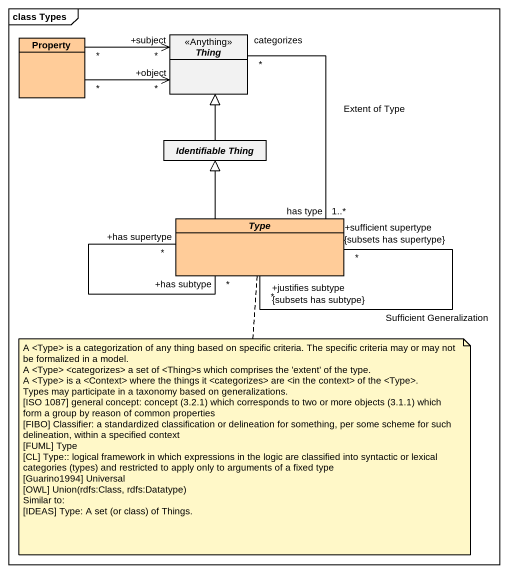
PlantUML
@startuml
mainframe class Types
hide circle
hide empty members
class Property #FFCC99
abstract class Thing <<Anything>>
abstract class "Identifiable Thing" as Identifiable_Thing
abstract class Type #FFCC99
Property "*" -right-> "*\n+subject" Thing
Property "*" -right-> "*\n+object" Thing
Identifiable_Thing -up-|> Thing
Type "has type\n1..*" -up- "categorizes\n*" Thing : Extent of Type
Type -up-|> Identifiable_Thing
Type "+has subtype\n*" -- "+has supertype\n*" Type
Type "+justifies subtype\n*\n{subsets has subtype}" -- "+sufficient supertype\n*\n{subsets has supertype}" Type : Sufficient Generalization
note bottom of Type
  A <Type> is a categorization of any thing based on specific criteria. The specific criteria may or may not be formalized in a model.
  A <Type> <categorizes> a set of <Thing>s which comprises the 'extent' of the type.
  A <Type> is a <Context> where the things it <categorizes> are <in the context> of the <Type>.
  Types may participate in a taxonomy based on generalizations.
  [ISO 1087] general concept: concept (3.2.1) which corresponds to two or more objects (3.1.1) which form a group by reason of common properties
  [FIBO] Classifier: a standardized classification or delineation for something, per some scheme for such delineation, within a specified context
  [FUML] Type
  [CL] Type:: logical framework in which expressions in the logic are classified into syntactic or lexical categories (types) and restricted to apply only to arguments of a fixed type
  [Guarino1994] Universal
  [OWL] Union(rdfs:Class, rdfs:Datatype)
  Similar to:
  [IDEAS] Type: A set (or class) of Things.
end note
@enduml
